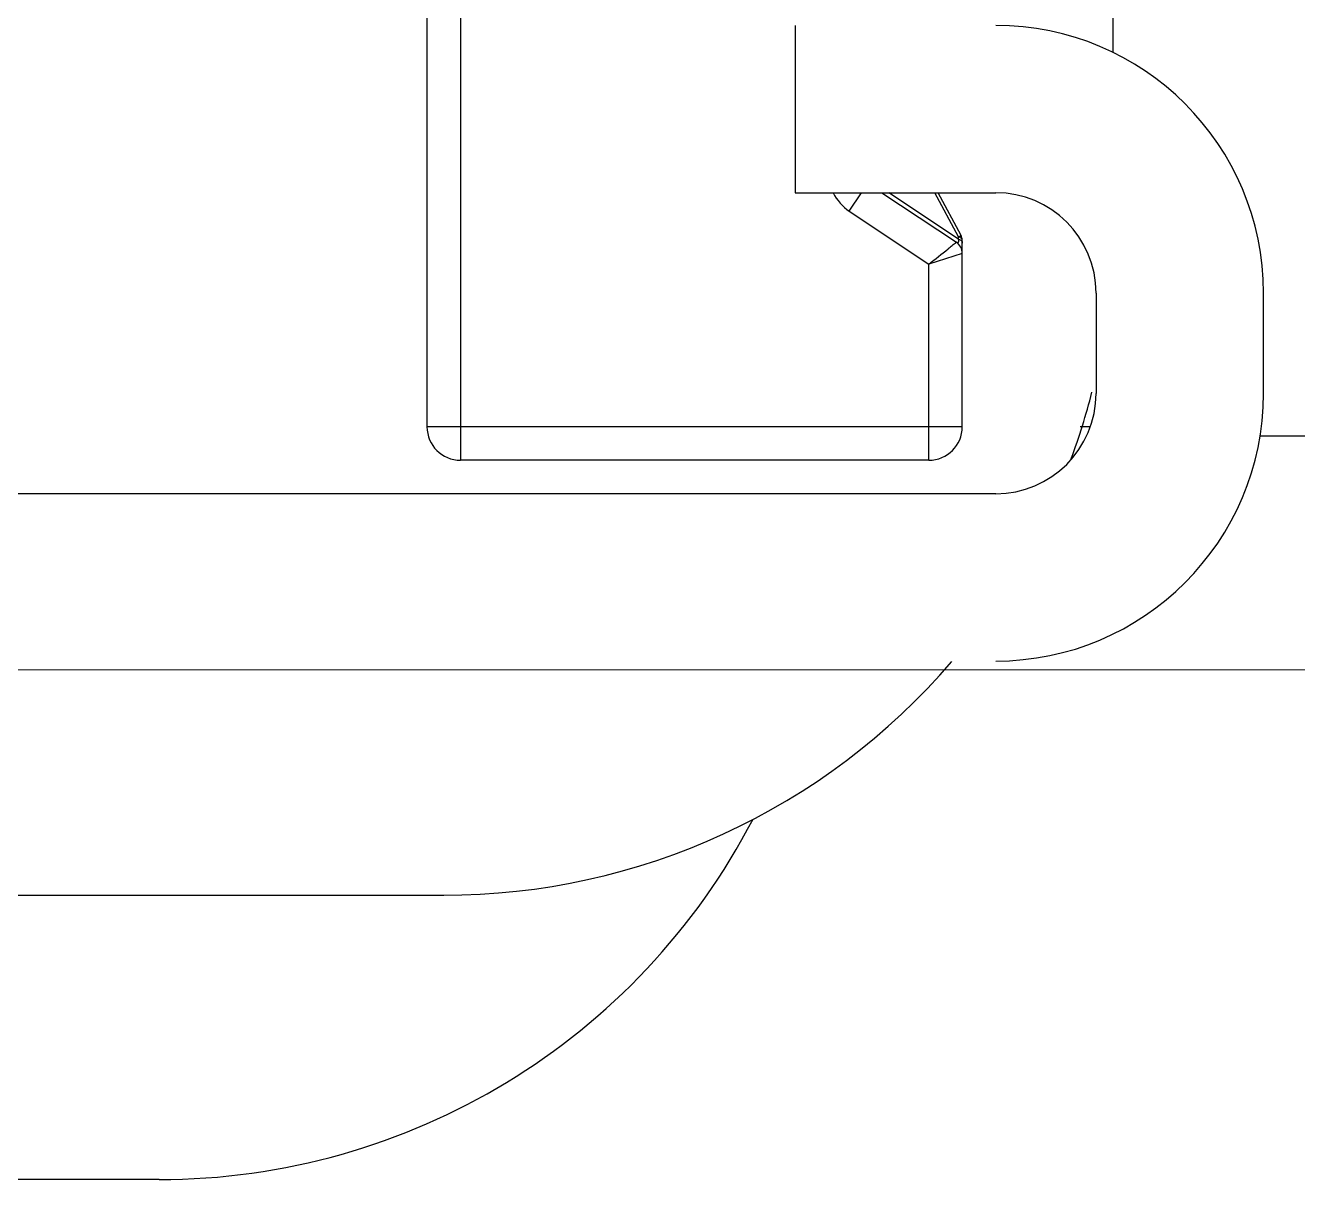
# Model space of a CAD drawing. Extents: x 4995099 to 5303443, y 4627657 to 4889583.
# Drawn here: x 5062047.6 to 5062241.9, y 4728548.8 to 4728725.1 of the extents above; entities that cross this region are included whole.
import ezdxf

# ---------------------------------------------------------------- set-up
doc = ezdxf.new("R2010")
doc.units = 0
doc.header["$LTSCALE"] = 1000
doc.header["$MEASUREMENT"] = 0
doc.layers.get('0').update_dxf_attribs({"color": 4, "linetype": 'CONTINUOUS'})

msp = doc.modelspace()

# ---------------------------------------------------------------- linework, layer by layer
for p, q in [((5062108.9, 4728811.9), (5062108.9, 4728663.8)), ((5062114.02, 4728808.25), (5062114.02, 4728658.69)), ((5062213.68, 4728791.77), (5062213.68, 4728720.99)), ((5062165.13, 4728725.13), (5062165.13, 4728699.57)), ((5062165.13, 4728699.57), (5062195.79, 4728699.57)), ((5062173.42, 4728696.76), (5062175.3, 4728699.57)), ((5062178.41, 4728699.57), (5062189.77, 4728692)), ((5062190.1, 4728692.47), (5062179.45, 4728699.57)), ((5062190.1, 4728692.83), (5062186.49, 4728699.57)), ((5062190.5, 4728693.05), (5062187, 4728699.57)), ((5062173.42, 4728696.76), (5062185.57, 4728688.66)), ((5062190.1, 4728692.83), (5062190.5, 4728693.05)), ((5062190.1, 4728692.47), (5062190.1, 4728692.83)), ((5062190.36, 4728692.72), (5062190.15, 4728692.82)), ((5062190.68, 4728690.33), (5062190.68, 4728692.32)), ((5062190.68, 4728691.96), (5062190.68, 4728691.86)), ((5062190.68, 4728690.3), (5062185.57, 4728688.66)), ((5062190.68, 4728663.8), (5062190.68, 4728690.3)), ((5062185.57, 4728658.69), (5062185.57, 4728688.66)), ((5062211.12, 4728684.24), (5062211.12, 4728668.91)), ((5062236.68, 4728668.91), (5062236.68, 4728684.24)), ((5062190.68, 4728663.8), (5062108.9, 4728663.8)), ((5062210.18, 4728663.8), (5062208.67, 4728663.8)), ((5063624.11, 4728662.37), (5062236.15, 4728662.37)), ((5062185.57, 4728658.69), (5062114.02, 4728658.69)), ((5062195.79, 4728653.57), (5061858.47, 4728653.57)), ((5063666.34, 4728626.94), (5061869.1, 4728626.59)), ((5061681.73, 4728592.24), (5062111.46, 4728592.24)), ((5062068.02, 4728548.8), (5061781.8, 4728548.8))]:
    msp.add_line(p, q)
for centre, radius, start, end in [((5062195.79, 4728684.24), 40.89, 0, 90), ((5062177.39, 4728702.71), 7.16, 206.1204, 236.3099), ((5062195.79, 4728684.24), 15.33, 0, 90), ((5062188.64, 4728690.3), 2.04, 0, 56.3099), ((5062189.48, 4728691), 1.93, 69.7906, 71.2256), ((5062189.81, 4728691.72), 1.14, 58.1, 61.2862), ((5062189.15, 4728692.32), 1.53, 0, 28.1839), ((5062195.79, 4728668.91), 40.89, 270, 0), ((5062195.79, 4728668.91), 15.33, 270, 0), ((5062111.46, 4728694.46), 102.22, 339.6685, 345.625), ((5062114.02, 4728663.8), 5.11, 180, 270), ((5062185.57, 4728663.8), 5.11, 270, 0), ((5062111.46, 4728694.46), 102.22, 270, 319.4173), ((5062068.02, 4728651.02), 102.22, 270, 332.5411)]:
    msp.add_arc(centre, radius, start, end)
for points, knots in [([(5062185.57, 4728688.66), (5062186.55, 4728689.44), (5062187.98, 4728690.51), (5062189.32, 4728691.71), (5062189.77, 4728692)], [0, 0, 0, 0, 0.698346, 1, 1, 1, 1]), ([(5062189.77, 4728692), (5062189.85, 4728691.95), (5062190.2, 4728691.87), (5062190.14, 4728692.3), (5062190.1, 4728692.47)], [0, 0, 0, 0, 0.346904, 1, 1, 1, 1]), ([(5062190.1, 4728692.47), (5062190.16, 4728692.46), (5062190.35, 4728692.38), (5062190.53, 4728692.27), (5062190.61, 4728692.16)], [0, 0, 0, 0, 0.29815, 1, 1, 1, 1]), ([(5062190.61, 4728692.16), (5062190.63, 4728692.13), (5062190.67, 4728692.07), (5062190.68, 4728692), (5062190.68, 4728691.96)], [0, 0, 0, 0, 0.519543, 1, 1, 1, 1])]:
    msp.add_open_spline(points, degree=3, knots=knots)
msp.add_open_spline([(5062190.68, 4728692.32), (5062190.68, 4728692.47), (5062190.54, 4728692.61), (5062190.41, 4728692.69)], degree=3)

doc.saveas('drawing.dxf')
